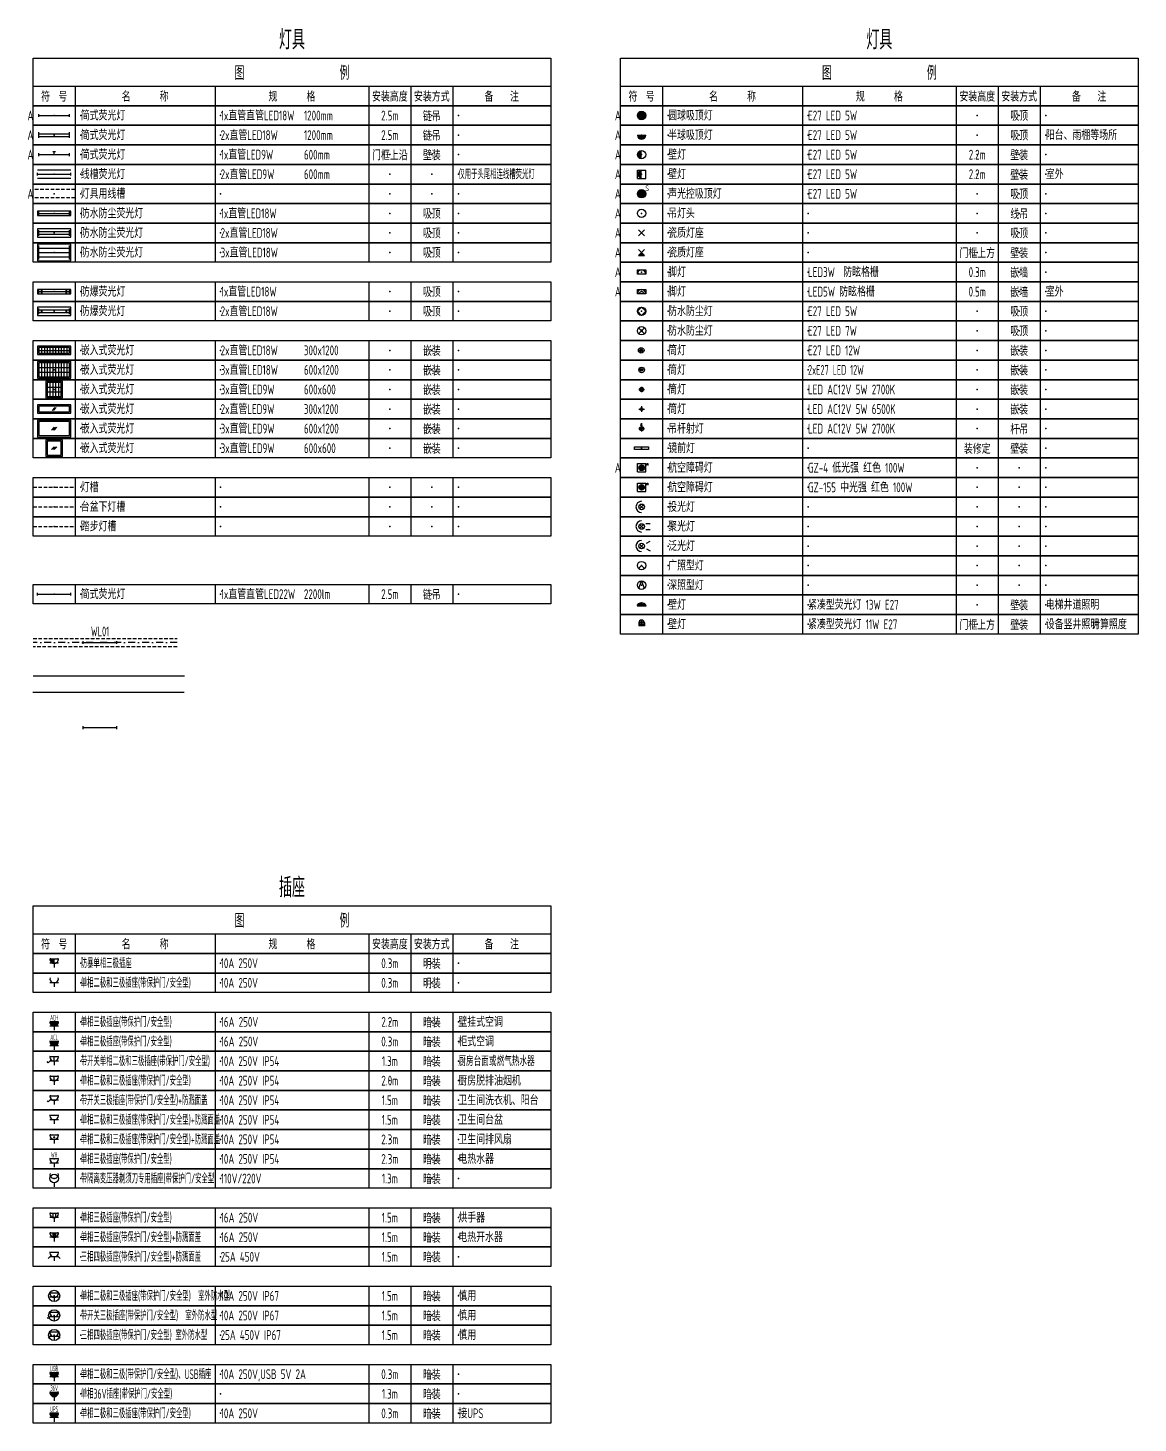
# Model space of a CAD drawing. Header units: millimetres. Extents: x -1040173 to 349982, y -145921 to 298175.
# Drawn here: x -524307 to -484618, y -42110 to 7798 of the extents above; entities that cross this region are included whole.
import ezdxf
from ezdxf.enums import TextEntityAlignment as Align

# ---------------------------------------------------------------- set-up
doc = ezdxf.new("R2010")
doc.units = ezdxf.units.MM
doc.header["$LTSCALE"] = 500
doc.header["$MEASUREMENT"] = 0
doc.linetypes.add('DASHDOT', pattern=[1, 0.5, -0.25, 0, -0.25])
doc.linetypes.add('HIDDEN', pattern=[0.375, 0.25, -0.125])
doc.layers.get('0').update_dxf_attribs({"color": 255, "linetype": 'CONTINUOUS'})
for name, color, linetype, plot in [('E-LANE-CENTER', 2, 'CONTINUOUS', False), ('E-LITE-CENTER', 5, 'DASHDOT', False), ('E-LITE-CENTER-JOIN', 1, 'CONTINUOUS', False)]:
    doc.layers.add(name, color=color, linetype=linetype, plot=plot)
for name, color, linetype in [('E-LITE-LITE', 3, 'CONTINUOUS'), ('E-LITE-LITE2', 3, 'HIDDEN'), ('E-POWR-DEVC', 3, 'CONTINUOUS'), ('E-UNIV-DIAG', 2, 'CONTINUOUS'), ('E-UNIV-EL', 140, 'CONTINUOUS'), ('E-UNIV-EL2', 40, 'HIDDEN'), ('E-UNIV-NOTE', 6, 'CONTINUOUS')]:
    doc.layers.add(name, color=color, linetype=linetype)
doc.styles.add('TH-STYLE3', font='tssdeng.shx', dxfattribs={"width": 0.7, "bigfont": 'tssdchn.shx'})

# ---------------------------------------------------------------- blocks, each defined once
blk = doc.blocks.new('E-BKTS2')
for p, q in [((0, 0), (185, 0)), ((0, -7), (0, 0)), ((185, 0), (185, -7)), ((185, -7), (0, -7))]:
    blk.add_line(p, q)
at = {"linetype": 'Continuous'}
for p, q in [((15, 0), (15, -7)), ((65, 0), (65, -7)), ((120, 0), (120, -7)), ((135, 0), (135, -7)), ((150, 0), (150, -7))]:
    blk.add_line(p, q, dxfattribs=at)
for p in [(7.5, -3.5), (17, -3.5), (67, -3.5), (127.5, -3.5), (142.5, -3.5), (152, -3.5)]:
    blk.add_point(p, dxfattribs=at)
blk = doc.blocks.new('E-BL308')
blk.add_lwpolyline([(-1.5, 0.75), (1.5, 0.75), (1.5, -0.75), (-1.5, -0.75)], close=True)
at = {"layer": 'E-UNIV-EL'}
blk.add_arc((0, -0.75), 1.5, 0, 180, dxfattribs=at)
blk = doc.blocks.new('E-BL301')
blk.add_circle((0, 0), 1.5)
blk = doc.blocks.new('E-BL309')
for p, q in [((-1.06, -1.06), (1.06, 1.06)), ((1.06, -1.06), (-1.06, 1.06))]:
    blk.add_line(p, q)
blk = doc.blocks.new('E-BL023')
for p, q in [((-5.5, -2.5), (-5.5, 2.5)), ((-5.5, 1.5), (5.5, 1.5)), ((-5.5, 0), (5.5, 0)), ((5.5, -2.5), (5.5, 2.5)), ((-5.5, -1.5), (5.5, -1.5))]:
    blk.add_line(p, q)
blk.add_lwpolyline([(6, -3), (6, 3), (-6, 3), (-6, -3)], close=True)
blk = doc.blocks.new('E-BL002')
for p, q in [((-5.5, -1), (-5.5, 1)), ((-5.5, 0.5), (5.5, 0.5)), ((5.5, -1), (5.5, 1)), ((-5.5, -0.5), (5.5, -0.5))]:
    blk.add_line(p, q)
blk = doc.blocks.new('E-BL001')
for p, q in [((-5.5, -0.5), (-5.5, 0.5)), ((-5.5, 0), (5.5, 0)), ((5.5, -0.5), (5.5, 0.5))]:
    blk.add_line(p, q)
blk = doc.blocks.new('E-BL306')
at = {"const_width": 1.5}
blk.add_lwpolyline([(0, 0.75, 1), (0, -0.75, 1)], format="xyb", dxfattribs=at)
blk.add_circle((0, 0), 1.5)
blk = doc.blocks.new('E-BL016')
for p, q in [((-5.5, -1), (-5.5, 1)), ((-5.5, 0.5), (5.5, 0.5)), ((-4.5, -0.5), (-4.5, 0.5)), ((-4.25, -0.5), (-4.25, 0.5)), ((4.25, -0.5), (4.25, 0.5)), ((4.5, -0.5), (4.5, 0.5)), ((5.5, -1), (5.5, 1)), ((-5.5, -0.5), (5.5, -0.5))]:
    blk.add_line(p, q)
blk.add_lwpolyline([(6, -1.5), (6, 1.5), (-6, 1.5), (-6, -1.5)], close=True)
blk = doc.blocks.new('E-BL302-2')
blk.add_line((-1.5, 0), (1.5, 0))
at = {"const_width": 1.5}
blk.add_lwpolyline([(-0.75, 0, 1), (0.75, 0, 1)], format="xyb", dxfattribs=at)
blk.add_arc((0, 0), 1.5, 180, 0)
blk = doc.blocks.new('E-BL302-3')
at = {"const_width": 1.5}
blk.add_lwpolyline([(-0.75, 0, 1), (0.75, 0, 1)], format="xyb", close=True, dxfattribs=at)
blk.add_circle((0, 0), 1.5)
at = {"layer": 'E-UNIV-EL', "style": 'TH-STYLE3', "width": 0.7}
blk.add_attdef('T', text='', height=2, dxfattribs=at).set_placement((2, 2), align=Align.MIDDLE)
blk = doc.blocks.new('E-BL063')
blk.add_lwpolyline([(3, -3), (3, 3), (-3, 3), (-3, -3)], close=True)
at = {"layer": 'E-UNIV-EL'}
for p, q in [((0, 0.5), (-1, -0.5)), ((0.5, 0.5), (-0.5, -0.5)), ((1, 0.5), (0, -0.5))]:
    blk.add_line(p, q, dxfattribs=at)
blk.add_lwpolyline([(2.5, -2.5), (2.5, 2.5), (-2.5, 2.5), (-2.5, -2.5)], close=True, dxfattribs=at)
blk = doc.blocks.new('E-BL053')
blk.add_lwpolyline([(6, 3), (-6, 3), (-6, -3), (6, -3)], close=True)
at = {"layer": 'E-UNIV-EL'}
for p, q in [((0, 0.5), (-1, -0.5)), ((0.5, 0.5), (-0.5, -0.5)), ((1, 0.5), (0, -0.5))]:
    blk.add_line(p, q, dxfattribs=at)
blk.add_lwpolyline([(5.5, 2.5), (-5.5, 2.5), (-5.5, -2.5), (5.5, -2.5)], close=True, dxfattribs=at)
blk = doc.blocks.new('E-BL042')
for p, q in [((-0.25, 1.5), (3.59, 1.5)), ((0, 1.5), (2.53, 1.5)), ((0, 1.5), (2.73, 1.5))]:
    blk.add_line(p, q)
blk.add_lwpolyline([(6, -1.5), (6, 1.5), (-6, 1.5), (-6, -1.5)], close=True)
at = {"layer": 'E-UNIV-EL'}
for p, q in [((0.25, 0.5), (-0.75, -0.5)), ((0.75, 0.5), (-0.25, -0.5))]:
    blk.add_line(p, q, dxfattribs=at)
blk.add_lwpolyline([(-5.5, -1), (5.5, -1), (5.5, 1), (-5.5, 1)], close=True, dxfattribs=at)
blk = doc.blocks.new('E-BL066')
blk.add_lwpolyline([(3, -3), (3, 3), (-3, 3), (-3, -3)], close=True)
at = {"layer": 'E-UNIV-EL'}
for p, q in [((-2.5, 0.83), (2.5, 0.83)), ((-1.5, 2.5), (-1.5, -2.5)), ((-0.5, 2.5), (-0.5, -2.5)), ((0.5, 2.5), (0.5, -2.5)), ((1.5, 2.5), (1.5, -2.5)), ((-2.5, -0.83), (2.5, -0.83))]:
    blk.add_line(p, q, dxfattribs=at)
blk.add_lwpolyline([(2.5, -2.5), (2.5, 2.5), (-2.5, 2.5), (-2.5, -2.5)], close=True, dxfattribs=at)
blk = doc.blocks.new('E-BL056')
blk.add_lwpolyline([(6, 3), (-6, 3), (-6, -3), (6, -3)], close=True)
at = {"layer": 'E-UNIV-EL'}
for p, q in [((-5.5, 0.83), (5.5, 0.83)), ((-4.5, 2.5), (-4.5, -2.5)), ((-3.5, 2.5), (-3.5, -2.5)), ((-2.5, 2.5), (-2.5, -2.5)), ((-1.5, 2.5), (-1.5, -2.5)), ((-0.5, 2.5), (-0.5, -2.5)), ((0.5, 2.5), (0.5, -2.5)), ((1.5, 2.5), (1.5, -2.5)), ((2.5, 2.5), (2.5, -2.5)), ((3.5, 2.5), (3.5, -2.5)), ((4.5, 2.5), (4.5, -2.5)), ((-5.5, -0.83), (5.5, -0.83))]:
    blk.add_line(p, q, dxfattribs=at)
blk.add_lwpolyline([(5.5, 2.5), (-5.5, 2.5), (-5.5, -2.5), (5.5, -2.5)], close=True, dxfattribs=at)
blk = doc.blocks.new('E-BL045')
for p, q in [((-0.25, 1.5), (3.59, 1.5)), ((0, 1.5), (2.73, 1.5)), ((0, 1.5), (2.53, 1.5))]:
    blk.add_line(p, q)
blk.add_lwpolyline([(6, -1.5), (6, 1.5), (-6, 1.5), (-6, -1.5)], close=True)
at = {"layer": 'E-UNIV-EL'}
for p, q in [((-5.5, 0), (5.5, 0)), ((-4.5, 1), (-4.5, -1)), ((-3.5, 1), (-3.5, -1)), ((-2.5, 1), (-2.5, -1)), ((-1.5, 1), (-1.5, -1)), ((-0.5, 1), (-0.5, -1)), ((0.5, 1), (0.5, -1)), ((1.5, 1), (1.5, -1)), ((2.5, 1), (2.5, -1)), ((3.5, 1), (3.5, -1)), ((4.5, 1), (4.5, -1))]:
    blk.add_line(p, q, dxfattribs=at)
blk.add_lwpolyline([(5.5, -1), (5.5, 1), (-5.5, 1), (-5.5, -1)], close=True, dxfattribs=at)
blk = doc.blocks.new('E-BL005')
for p, q in [((-5.5, -0.5), (-5.5, 0.5)), ((-5.5, 0), (5.5, 0)), ((0.5, 1), (-0.5, 1)), ((0, 0), (0, 1)), ((5.5, -0.5), (5.5, 0.5))]:
    blk.add_line(p, q)
blk = doc.blocks.new('E-BL071')
for p, q in [((-6, -0.5), (-6, 0.5)), ((-6, 0), (6, 0)), ((6, -0.5), (6, 0.5))]:
    blk.add_line(p, q)
at = {"layer": 'E-UNIV-EL2'}
for p, q in [((6, 1.5), (-6, 1.5)), ((6, -1.5), (-6, -1.5))]:
    blk.add_line(p, q, dxfattribs=at)
blk = doc.blocks.new('E-BL302')
at = {"const_width": 1.5}
blk.add_lwpolyline([(-0.75, 0, 1), (0.75, 0, 1)], format="xyb", close=True, dxfattribs=at)
blk.add_circle((0, 0), 1.5)
blk = doc.blocks.new('E-BL015')
for p, q in [((-5.5, -0.5), (-5.5, 0.5)), ((-5.5, 0), (5.5, 0)), ((-4.5, -0.5), (-4.5, 0.5)), ((-4.25, -0.5), (-4.25, 0.5)), ((4.25, -0.5), (4.25, 0.5)), ((4.5, -0.5), (4.5, 0.5)), ((5.5, -0.5), (5.5, 0.5))]:
    blk.add_line(p, q)
blk.add_lwpolyline([(6, -0.75), (6, 0.75), (-6, 0.75), (-6, -0.75)], close=True)
blk = doc.blocks.new('E-BL011')
for p, q in [((-5.5, -0.5), (-5.5, 0.5)), ((-5.5, 0), (5.5, 0)), ((5.5, -0.5), (5.5, 0.5))]:
    blk.add_line(p, q)
blk.add_lwpolyline([(6, -0.75), (6, 0.75), (-6, 0.75), (-6, -0.75)], close=True)
blk = doc.blocks.new('E-BL311')
for p, q in [((-1.06, -1.06), (1.06, 1.06)), ((1.06, -1.06), (-1.06, 1.06))]:
    blk.add_line(p, q)
at = {"const_width": 0.5}
blk.add_lwpolyline([(-0.25, 0, 1), (0.25, 0, 1)], format="xyb", close=True, dxfattribs=at)
blk.add_circle((0, 0), 1.5)
blk = doc.blocks.new('E-BL012')
for p, q in [((-5.5, -1), (-5.5, 1)), ((-5.5, 0.5), (5.5, 0.5)), ((5.5, -1), (5.5, 1)), ((-5.5, -0.5), (5.5, -0.5))]:
    blk.add_line(p, q)
blk.add_lwpolyline([(6, -1.5), (6, 1.5), (-6, 1.5), (-6, -1.5)], close=True)
blk = doc.blocks.new('E-BKTS1')
blk.add_line((0, -10), (185, -10))
at = {"linetype": 'Continuous'}
for p, q in [((15, -10), (15, -17)), ((65, -10), (65, -17)), ((120, -10), (120, -17)), ((135, -10), (135, -17)), ((150, -10), (150, -17))]:
    blk.add_line(p, q, dxfattribs=at)
blk.add_lwpolyline([(0, 0), (185, 0), (185, -17), (0, -17)], close=True)
at = {"layer": 'E-UNIV-NOTE', "style": 'TH-STYLE3', "width": 0.7}
for s, height, p in [('图                例', 5, (92.5, -5)), ('安装高度', 3.5, (127.5, -13.5)), ('安装方式', 3.5, (142.5, -13.5))]:
    blk.add_text(s, height=height, dxfattribs=at).set_placement(p, align=Align.MIDDLE)
at = {"layer": 'E-UNIV-NOTE', "linetype": 'Continuous', "style": 'TH-STYLE3', "width": 0.7}
for s, p in [('符  号', (7.5, -13.5)), ('名       称', (40, -13.5)), ('规       格', (92.5, -13.5)), ('备    注', (167.5, -13.5))]:
    blk.add_text(s, height=3.5, dxfattribs=at).set_placement(p, align=Align.MIDDLE)
blk = doc.blocks.new('E-BL203-1')
for p, q in [((-0.26, 1.03), (0, 2)), ((0, 2), (0, -1)), ((0.26, 1.03), (0, 2)), ((-1, 0), (1, 0))]:
    blk.add_line(p, q)
blk.add_circle((0, 0), 0.75)
at = {"layer": 'E-UNIV-EL'}
blk.add_circle((0, 0), 0.5, dxfattribs=at)
blk = doc.blocks.new('E-BL202')
blk.add_circle((0, 0), 1)
at = {"layer": 'E-UNIV-EL'}
blk.add_circle((0, 0), 0.5, dxfattribs=at)
blk = doc.blocks.new('E-BL204')
for p, q in [((-1, 0), (1, 0)), ((0, 1), (0, -1))]:
    blk.add_line(p, q)
blk.add_circle((0, 0), 0.5)
blk = doc.blocks.new('E-BL203')
for p, q in [((-1, 0), (1, 0)), ((0, 1), (0, -1))]:
    blk.add_line(p, q)
blk.add_circle((0, 0), 0.75)
at = {"layer": 'E-UNIV-EL'}
blk.add_circle((0, 0), 0.5, dxfattribs=at)
blk = doc.blocks.new('E-BL305')
blk.add_circle((0, 0), 1.5)
at = {"layer": 'E-UNIV-EL'}
blk.add_lwpolyline([(-1.5, 0), (0, -1.5), (1.5, 0), (0, 1.5)], close=True, dxfattribs=at)
blk = doc.blocks.new('E-BL201')
at = {"const_width": 0.5}
blk.add_lwpolyline([(-0.25, 0, 1), (0.25, 0, 1)], format="xyb", close=True, dxfattribs=at)
for radius in [1, 0.5]:
    blk.add_circle((0, 0), radius)
blk = doc.blocks.new('E-BL309-2')
for p, q in [((1.06, -1.06), (-1.06, 1.06)), ((-1.06, -1.06), (1.06, 1.06)), ((-1.06, -1.06), (1.06, -1.06))]:
    blk.add_line(p, q)
blk.add_solid([(-1.06, -1.06), (0, 0), (1.06, -1.06)])
blk = doc.blocks.new('E-BL306-1')
for p, q in [((0, 1.5), (3, 1.5)), ((0, -1.5), (0, 1.5)), ((3, -1.5), (3, 1.5)), ((0, -1.5), (3, -1.5))]:
    blk.add_line(p, q)
at = {"const_width": 1.5}
blk.add_lwpolyline([(1.5, 0.75, 1), (1.5, -0.75, 1)], format="xyb", dxfattribs=at)
blk = doc.blocks.new('E-BL315')
for p, q in [((-0.71, -0.71), (0.71, 0.71)), ((0.71, -0.71), (-0.71, 0.71))]:
    blk.add_line(p, q)
blk.add_circle((0, 0), 1)
blk.add_arc((0, 0), 2, 90, 270)
blk = doc.blocks.new('E-BL315-1')
for p, q in [((-0.71, -0.71), (0.71, 0.71)), ((0.71, -0.71), (-0.71, 0.71))]:
    blk.add_line(p, q)
blk.add_circle((0, 0), 1)
blk.add_arc((0, 0), 2, 90, 270)
at = {"layer": 'E-UNIV-EL'}
for p, q in [((1.56, 1.06), (3.06, 1.06)), ((1.56, -1.06), (3.06, -1.06))]:
    blk.add_line(p, q, dxfattribs=at)
for points in [[(3.06, 1.06, 0, 0.5, 0), (2.31, 1.06, 0.5, 0.5, 0)], [(3.06, -1.06, 0, 0.5, 0), (2.31, -1.06, 0.5, 0.5, 0)]]:
    blk.add_lwpolyline(points, format="xyseb", dxfattribs=at)
blk = doc.blocks.new('E-BL315-2')
for p, q in [((-0.71, -0.71), (0.71, 0.71)), ((0.71, -0.71), (-0.71, 0.71))]:
    blk.add_line(p, q)
blk.add_circle((0, 0), 1)
blk.add_arc((0, 0), 2, 90, 270)
at = {"layer": 'E-UNIV-EL'}
for p, q in [((1.73, 1), (3.03, 1.75)), ((1.73, -1), (3.03, -1.75))]:
    blk.add_line(p, q, dxfattribs=at)
for points in [[(3.03, 1.75, 0, 0.5, 0), (2.38, 1.38, 0.5, 0.5, 0)], [(3.03, -1.75, 0, 0.5, 0), (2.38, -1.37, 0.5, 0.5, 0)]]:
    blk.add_lwpolyline(points, format="xyseb", dxfattribs=at)
blk = doc.blocks.new('E-BL307')
blk.add_lwpolyline([(-2.5, 0.5), (2.5, 0.5), (2.5, -0.5), (-2.5, -0.5)], close=True)
at = {"const_width": 0.5}
blk.add_lwpolyline([(0, 0.5), (0, -0.5)], dxfattribs=at)
blk = doc.blocks.new('E-BL308-1')
blk.add_lwpolyline([(-1.5, 0.75), (1.5, 0.75), (1.5, -0.75), (-1.5, -0.75)], close=True)
at = {"layer": 'E-UNIV-EL'}
for radius in [1.5, 0.75]:
    blk.add_arc((0, -0.75), radius, 0, 180, dxfattribs=at)
blk = doc.blocks.new('E-BL316')
for p, q in [((-1.5, 1.5), (1.5, 1.5)), ((-1.5, -1.5), (-1.5, 1.5)), ((1.5, -1.5), (1.5, 1.5)), ((-1.5, -1.5), (1.5, -1.5))]:
    blk.add_line(p, q)
at = {"const_width": 1}
blk.add_lwpolyline([(-0.5, 0, 1), (0.5, 0, 1)], format="xyb", close=True, dxfattribs=at)
blk.add_circle((0, 0), 1)
at = {"layer": 'E-UNIV-EL'}
blk.add_lwpolyline([(1.75, 1), (2, 1), (2, 1.5), (2.25, 1.5), (2.25, 1), (2.5, 1)], dxfattribs=at)
blk = doc.blocks.new('E-BL313')
blk.add_lwpolyline([(-0.96, -1.15), (0, 1.5), (0.96, -1.15)])
blk.add_circle((0, 0), 1.5)
blk = doc.blocks.new('E-BL312')
blk.add_lwpolyline([(1.06, -1.06), (0, 0), (-1.06, -1.06)])
blk.add_circle((0, 0), 1.5)
blk = doc.blocks.new('E-BL317-1')
for p, q in [((-1.5, 0.25), (-1.5, 0)), ((-1.5, 0.25), (1.51, 0.25)), ((1.5, 0), (-1.5, 0)), ((1.5, 0.25), (1.5, 0))]:
    blk.add_line(p, q)
at = {"extrusion": (0, 0, -1)}
blk.add_ellipse((0, 0.25), major_axis=(-1.5, 0), ratio=0.667979, start_param=0, end_param=3.141593, dxfattribs=at)
at = {"layer": 'E-UNIV-EL'}
for p, q in [((-1.29, 0.75), (1.3, 0.75)), ((-0.75, 0.25), (-0.75, 1.12)), ((0, 0.25), (0, 1.25)), ((0.75, 0.25), (0.75, 1.12))]:
    blk.add_line(p, q, dxfattribs=at)
blk = doc.blocks.new('E-BL317-2')
for p, q in [((-1, 1), (-1, 0)), ((-1, 0.5), (1, 0.5)), ((1, 0), (-1, 0)), ((1, 1), (1, 0))]:
    blk.add_line(p, q)
blk.add_arc((0, 1), 1, 0, 180)
at = {"layer": 'E-UNIV-EL'}
for p, q in [((-0.97, 1.25), (0.97, 1.25)), ((-0.6, 0.5), (-0.6, 1.8)), ((0, 0.5), (0, 2)), ((0.6, 0.5), (0.6, 1.8))]:
    blk.add_line(p, q, dxfattribs=at)
blk = doc.blocks.new('E-BS701')
for p, q in [((1.5, 3), (-1.5, 3)), ((0, 1.5), (0, 0))]:
    blk.add_line(p, q)
at = {"const_width": 1.5}
blk.add_lwpolyline([(-0.75, 3, 1), (0.75, 3, 1)], format="xyb", dxfattribs=at)
blk.add_arc((0, 3), 1.5, 168.463, 11.537)
at = {"layer": 'E-UNIV-EL', "style": 'TH-STYLE3', "width": 0.5}
blk.add_attdef('SOCKET', text='', height=2, dxfattribs=at).set_placement((0, 4.5), align=Align.MIDDLE)
blk = doc.blocks.new('E-BS209')
blk.add_line((0, 1.5), (0, 0))
blk.add_circle((0, 3), 1.5)
blk.add_arc((0, 4.5), 1.5, 168.463, 11.537)
blk = doc.blocks.new('E-BS302')
for p, q in [((-1.06, 1.94), (-2.12, 0.88)), ((1.5, 3), (-1.5, 3)), ((1.5, 1.5), (-1.5, 1.5)), ((0, 1.5), (0, 0)), ((1.06, 1.94), (2.12, 0.88))]:
    blk.add_line(p, q)
blk.add_arc((0, 3), 1.5, 168.463, 11.537)
blk = doc.blocks.new('E-BS802')
for p, q in [((1.5, 3), (-1.5, 3)), ((1.5, 1.5), (-1.5, 1.5)), ((0, 1.5), (0, 0))]:
    blk.add_line(p, q)
at = {"const_width": 1.5}
blk.add_lwpolyline([(-0.75, 3, 1), (0.75, 3, 1)], format="xyb", dxfattribs=at)
blk.add_arc((0, 3), 1.5, 168.463, 11.537)
at = {"layer": 'E-UNIV-EL', "style": 'TH-STYLE3', "width": 0.5}
blk.add_attdef('SOCKET', text='', height=2, dxfattribs=at).set_placement((0, 4.5), align=Align.MIDDLE)
blk = doc.blocks.new('E-BS200')
for p, q in [((1.5, 0), (-1.5, 0)), ((0, 0), (0, -1.5))]:
    blk.add_line(p, q)
blk.add_arc((0, 1.5), 1.5, 168.463, 11.537)
blk = doc.blocks.new('E-BS203')
for p, q in [((1.5, 1.5), (-1.5, 1.5)), ((1.5, 0), (-1.5, 0)), ((0, 0), (0, 1.5)), ((0, 0), (0, -1.5))]:
    blk.add_line(p, q)
at = {"const_width": 1.5}
blk.add_lwpolyline([(-0.75, 1.5, 0.414214), (0, 0.75, 1)], format="xyb", dxfattribs=at)
blk.add_arc((0, 1.5), 1.5, 168.463, 11.537)
blk = doc.blocks.new('E-BS201-2')
for p, q in [((1.5, 1.5), (-1.5, 1.5)), ((1.5, 0), (-1.5, 0)), ((0, 0), (0, -1.5))]:
    blk.add_line(p, q)
at = {"const_width": 1.5}
blk.add_lwpolyline([(-0.75, 1.5, 1), (0.75, 1.5, 1)], format="xyb", dxfattribs=at)
blk.add_arc((0, 1.5), 1.5, 168.463, 11.537)
at = {"layer": 'E-UNIV-EL', "style": 'TH-STYLE3', "width": 0.5}
blk.add_attdef('SOCKET', text='', height=2, dxfattribs=at).set_placement((0, 3), align=Align.MIDDLE)
blk = doc.blocks.new('E-BS201-1')
for p, q in [((1.5, 1.5), (-1.5, 1.5)), ((1.5, 0), (-1.5, 0)), ((0, 0), (0, -1.5))]:
    blk.add_line(p, q)
at = {"const_width": 1.5}
blk.add_lwpolyline([(-0.75, 1.5, 1), (0.75, 1.5, 1)], format="xyb", dxfattribs=at)
blk.add_arc((0, 1.5), 1.5, 168.463, 11.537)
at = {"layer": 'E-UNIV-EL', "style": 'TH-STYLE3', "width": 0.5}
blk.add_attdef('SOCKET', text='', height=2, dxfattribs=at).set_placement((0, 3), align=Align.MIDDLE)
blk = doc.blocks.new('E-BS204')
for p, q in [((1.5, 1.5), (-1.5, 1.5)), ((1.5, 0), (-1.5, 0)), ((0, 0), (0, 1.5)), ((0, 0), (0, -1.5))]:
    blk.add_line(p, q)
blk.add_arc((0, 1.5), 1.5, 168.463, 11.537)
blk = doc.blocks.new('E-BS204-S')
for p, q in [((-1.06, 0.44), (-2.12, -0.62)), ((1.5, 1.5), (-1.5, 1.5)), ((1.5, 0), (-1.5, 0)), ((0, 0), (0, 1.5)), ((0, 0), (0, -1.5)), ((-2.12, -0.62), (-2.55, -0.2))]:
    blk.add_line(p, q)
blk.add_arc((0, 1.5), 1.5, 168.463, 11.537)
blk = doc.blocks.new('E-BS202-1')
for p, q in [((1.5, 1.5), (-1.5, 1.5)), ((1.5, 0), (-1.5, 0)), ((0, 0), (0, -1.5))]:
    blk.add_line(p, q)
at = {"const_width": 0.375}
blk.add_lwpolyline([(-0.1875, 0.75, 1), (0.1875, 0.75, 1)], format="xyb", close=True, dxfattribs=at)
blk.add_arc((0, 1.5), 1.5, 168.463041, 11.536959)
blk = doc.blocks.new('E-BS202')
for p, q in [((1.5, 3), (-1.5, 3)), ((1.5, 1.5), (-1.5, 1.5)), ((0, 1.5), (0, 0))]:
    blk.add_line(p, q)
blk.add_arc((0, 3), 1.5, 168.463, 11.537)
blk = doc.blocks.new('E-BS202-3')
for p, q in [((1.5, 1.5), (-1.5, 1.5)), ((1.5, 0), (-1.5, 0)), ((0, 0), (0, -1.5))]:
    blk.add_line(p, q)
blk.add_arc((0, 1.5), 1.5, 168.463, 11.537)
at = {"layer": 'E-UNIV-EL', "style": 'TH-STYLE3', "width": 0.5}
blk.add_attdef('SOCKET', text='', height=2, dxfattribs=at).set_placement((0, 3), align=Align.MIDDLE)
blk = doc.blocks.new('E-BS312')
for p, q in [((1.5, 1.02), (-1.5, 1.02)), ((-1.06, -0.04), (-2.12, -1.1)), ((1.5, -0.48), (-1.5, -0.48)), ((0, -0.48), (0, -1.98)), ((1.06, -0.04), (2.12, -1.1))]:
    blk.add_line(p, q)
blk.add_circle((0, 0), 2)
blk.add_arc((0, 1.02), 1.5, 168.463, 11.537)
blk = doc.blocks.new('E-BS212')
for p, q in [((1.5, 1.02), (-1.5, 1.02)), ((1.5, -0.48), (-1.5, -0.48)), ((0, -0.48), (0, -1.98))]:
    blk.add_line(p, q)
blk.add_circle((0, 0), 2)
blk.add_arc((0, 1.02), 1.5, 168.463, 11.537)
blk = doc.blocks.new('E-BS212-S')
for p, q in [((1.5, 1.02), (-1.5, 1.02)), ((-2.12, -1.1), (-2.55, -0.67)), ((-1.06, -0.04), (-2.12, -1.1)), ((1.5, -0.48), (-1.5, -0.48)), ((0, -0.48), (0, -1.98))]:
    blk.add_line(p, q)
blk.add_circle((0, 0), 2)
blk.add_arc((0, 1.02), 1.5, 168.463, 11.537)
blk = doc.blocks.new('E-BS205')
for p, q in [((-2.12, 0.88), (-2.55, 1.3)), ((-1.06, 1.94), (-2.12, 0.88)), ((1.5, 3), (-1.5, 3)), ((1.5, 1.5), (-1.5, 1.5)), ((0, 1.5), (0, 0))]:
    blk.add_line(p, q)
blk.add_arc((0, 3), 1.5, 168.463, 11.537)
blk = doc.blocks.new('E-BS206')
for p, q in [((1.5, 1.5), (-1.5, 1.5)), ((1.5, 0), (-1.5, 0)), ((-0.46, 1.5), (-0.46, 0.07)), ((0, 0), (0, -1.5)), ((0.46, 1.5), (0.46, 0.07))]:
    blk.add_line(p, q)
blk.add_arc((0, 1.5), 1.5, 168.463, 11.537)
blk = doc.blocks.new('E-BS207')
blk.add_hatch(color=256).paths.add_polyline_path([(-0.45, 0.06, 0.153536), (0.45, 0.06), (0.45, 1.49), (-0.45, 1.49)])
for p, q in [((1.5, 1.5), (-1.5, 1.5)), ((1.5, 0), (-1.5, 0)), ((-0.46, 1.5), (-0.46, 0.07)), ((0, 0), (0, -1.5)), ((0.46, 1.5), (0.46, 0.07))]:
    blk.add_line(p, q)
blk.add_arc((0, 1.5), 1.5, 168.463, 11.537)
blk = doc.blocks.new('E-BS201-4')
for p, q in [((1.5, 3), (-1.5, 3)), ((1.5, 1.5), (-1.5, 1.5)), ((0, 1.5), (0, 0))]:
    blk.add_line(p, q)
at = {"const_width": 1.5}
blk.add_lwpolyline([(-0.75, 3, 1), (0.75, 3, 1)], format="xyb", dxfattribs=at)
blk.add_arc((0, 3), 1.5, 168.463, 11.537)
at = {"layer": 'E-UNIV-EL', "style": 'TH-STYLE3', "width": 0.5}
blk.add_attdef('SOCKET', text='', height=2, dxfattribs=at).set_placement((0, 4.5), align=Align.MIDDLE)
blk = doc.blocks.new('E-BL001-1')
for p, q in [((-6, -0.5), (-6, 0.5)), ((-6, 0), (6, 0)), ((6, -0.5), (6, 0.5))]:
    blk.add_line(p, q)
blk = doc.blocks.new('E-BL001-2')
for p, q in [((-6, -0.5), (-6, 0.5)), ((-6, 0), (6, 0)), ((6, -0.5), (6, 0.5))]:
    blk.add_line(p, q)

msp = doc.modelspace()

# ---------------------------------------------------------------- linework, layer by layer
at = {"layer": 'E-LANE-CENTER'}
msp.add_lwpolyline([(-524118, -15383), (-518709, -15383)], dxfattribs=at)
at = {"layer": 'E-LITE-CENTER'}
msp.add_line((-518975, -14190), (-524118, -14190), dxfattribs=at)
at = {"layer": 'E-LITE-CENTER-JOIN'}
msp.add_lwpolyline([(-524130, -15961), (-518722, -15961)], dxfattribs=at)
at = {"layer": 'E-LITE-LITE2'}
for p, q in [((-524118, -8636), (-522618, -8636)), ((-524118, -9336), (-522618, -9336)), ((-524118, -10036), (-522618, -10036))]:
    msp.add_line(p, q, dxfattribs=at)
at = {"layer": 'E-UNIV-EL2'}
for p, q in [((-522618, 2014), (-524118, 2014)), ((-522618, 1714), (-524118, 1714)), ((-524118, -14040), (-518975, -14040)), ((-518975, -14340), (-524118, -14340))]:
    msp.add_line(p, q, dxfattribs=at)

# ---------------------------------------------------------------- block references
at = {"layer": 'E-LITE-LITE', "xscale": 100, "yscale": 100, "zscale": 100}
for name, p in [('E-BL001', (-523368, 4664)), ('E-BL302', (-502368, 4664)), ('E-BL002', (-523368, 3964)), ('E-BL302-2', (-502368, 3964)), ('E-BL005', (-523368, 3264)), ('E-BL306', (-502368, 3264)), ('E-BL071', (-523368, 2564)), ('E-BL306-1', (-502518, 2564)), ('E-BL011', (-523368, 1164)), ('E-BL301', (-502368, 1164)), ('E-BL012', (-523368, 464)), ('E-BL309', (-502368, 464)), ('E-BL023', (-523368, -236)), ('E-BL309-2', (-502368, -236)), ('E-BL308', (-502368, -936)), ('E-BL015', (-523368, -1636)), ('E-BL308-1', (-502368, -1636)), ('E-BL016', (-523368, -2336)), ('E-BL305', (-502368, -2336)), ('E-BL311', (-502368, -3036)), ('E-BL045', (-523368, -3736)), ('E-BL201', (-502381, -3736)), ('E-BL056', (-523368, -4436)), ('E-BL202', (-502368, -4436)), ('E-BL066', (-523368, -5136)), ('E-BL203', (-502368, -5136)), ('E-BL042', (-523368, -5836)), ('E-BL204', (-502368, -5836)), ('E-BL053', (-523368, -6536)), ('E-BL203-1', (-502368, -6536)), ('E-BL063', (-523368, -7236)), ('E-BL307', (-502368, -7236)), ('E-BL316', (-502368, -7936)), ('E-BL316', (-502368, -8636)), ('E-BL315', (-502368, -9336)), ('E-BL315-1', (-502368, -10036)), ('E-BL315-2', (-502368, -10736)), ('E-BL312', (-502368, -11436)), ('E-BL001-1', (-523368, -12457)), ('E-BL313', (-502368, -12136)), ('E-BL317-1', (-502368, -12886)), ('E-BL317-2', (-502368, -13586)), ('E-BL001-1', (-521727, -14190)), ('E-BL001-2', (-521727, -17232))]:
    msp.add_blockref(name, p, dxfattribs=at)
msp.add_blockref('E-BL302-3', (-502368, 1864), dxfattribs=at).add_auto_attribs({'T': 'S'})
at = {"layer": 'E-POWR-DEVC', "xscale": 100, "yscale": 100, "zscale": 100}
for name, p in [('E-BS203', (-523368, -25660)), ('E-BS200', (-523368, -26360)), ('E-BS204-S', (-523368, -29160)), ('E-BS204', (-523368, -29860)), ('E-BS205', (-523368, -30710)), ('E-BS202', (-523368, -31410)), ('E-BS202-1', (-523368, -31960)), ('E-BS209', (-523368, -33660)), ('E-BS206', (-523368, -34760)), ('E-BS207', (-523368, -35460)), ('E-BS302', (-523368, -36310)), ('E-BS212', (-523368, -37560)), ('E-BS212-S', (-523368, -38260)), ('E-BS312', (-523368, -38960))]:
    msp.add_blockref(name, p, dxfattribs=at)
for name, p, values in [('E-BS201-1', (-523368, -27910), {'SOCKET': 'ACH'}), ('E-BS201-2', (-523368, -28610), {'SOCKET': 'ACL'}), ('E-BS202-3', (-523368, -32810), {'SOCKET': 'WH'}), ('E-BS201-4', (-523368, -40610), {'SOCKET': 'USB'}), ('E-BS701', (-523368, -41310), {'SOCKET': '36V'}), ('E-BS802', (-523368, -42060), {'SOCKET': 'UPS'})]:
    msp.add_blockref(name, p, dxfattribs=at).add_auto_attribs(values)
at = {"layer": 'E-UNIV-DIAG', "xscale": 100, "yscale": 100, "zscale": 100}
for name, p in [('E-BKTS1', (-524118, 6714)), ('E-BKTS1', (-503118, 6714)), ('E-BKTS2', (-524118, 5014)), ('E-BKTS2', (-503118, 5014)), ('E-BKTS2', (-524118, 4314)), ('E-BKTS2', (-503118, 4314)), ('E-BKTS2', (-524118, 3614)), ('E-BKTS2', (-503118, 3614)), ('E-BKTS2', (-524118, 2914)), ('E-BKTS2', (-503118, 2914)), ('E-BKTS2', (-524118, 2214)), ('E-BKTS2', (-503118, 2214)), ('E-BKTS2', (-524118, 1514)), ('E-BKTS2', (-503118, 1514)), ('E-BKTS2', (-524118, 814)), ('E-BKTS2', (-503118, 814)), ('E-BKTS2', (-524118, 114)), ('E-BKTS2', (-503118, 114)), ('E-BKTS2', (-503118, -586)), ('E-BKTS2', (-524118, -1286)), ('E-BKTS2', (-503118, -1286)), ('E-BKTS2', (-524118, -1986)), ('E-BKTS2', (-503118, -1986)), ('E-BKTS2', (-503118, -2686)), ('E-BKTS2', (-524118, -3386)), ('E-BKTS2', (-503118, -3386)), ('E-BKTS2', (-524118, -4086)), ('E-BKTS2', (-503118, -4086)), ('E-BKTS2', (-524118, -4786)), ('E-BKTS2', (-503118, -4786)), ('E-BKTS2', (-524118, -5486)), ('E-BKTS2', (-503118, -5486)), ('E-BKTS2', (-524118, -6186)), ('E-BKTS2', (-503118, -6186)), ('E-BKTS2', (-524118, -6886)), ('E-BKTS2', (-503118, -6886)), ('E-BKTS2', (-503118, -7586)), ('E-BKTS2', (-524118, -8286)), ('E-BKTS2', (-503118, -8286)), ('E-BKTS2', (-524118, -8986)), ('E-BKTS2', (-503118, -8986)), ('E-BKTS2', (-524118, -9686)), ('E-BKTS2', (-503118, -9686)), ('E-BKTS2', (-503118, -10386)), ('E-BKTS2', (-503118, -11086)), ('E-BKTS2', (-503118, -11786)), ('E-BKTS2', (-524118, -12107)), ('E-BKTS2', (-503118, -12486)), ('E-BKTS2', (-503118, -13186)), ('E-BKTS1', (-524118, -23610)), ('E-BKTS2', (-524118, -25310)), ('E-BKTS2', (-524118, -26010)), ('E-BKTS2', (-524118, -27410)), ('E-BKTS2', (-524118, -28110)), ('E-BKTS2', (-524118, -28810)), ('E-BKTS2', (-524118, -29510)), ('E-BKTS2', (-524118, -30210)), ('E-BKTS2', (-524118, -30910)), ('E-BKTS2', (-524118, -31610)), ('E-BKTS2', (-524118, -32310)), ('E-BKTS2', (-524118, -33010)), ('E-BKTS2', (-524118, -34410)), ('E-BKTS2', (-524118, -35110)), ('E-BKTS2', (-524118, -35810)), ('E-BKTS2', (-524118, -37210)), ('E-BKTS2', (-524118, -37910)), ('E-BKTS2', (-524118, -38610)), ('E-BKTS2', (-524118, -40010)), ('E-BKTS2', (-524118, -40710)), ('E-BKTS2', (-524118, -41410))]:
    msp.add_blockref(name, p, dxfattribs=at)

# ---------------------------------------------------------------- texts
at = {"layer": 'E-UNIV-NOTE', "style": 'TH-STYLE3', "width": 0.7}
for s, height, p in [('灯具', 700, (-514868, 7414)), ('灯具', 700, (-493868, 7414)), ('A', 350, (-524218, 4664)), ('A', 350, (-503218, 4664)), ('A', 350, (-524218, 3964)), ('A', 350, (-503218, 3964)), ('A', 350, (-524218, 3264)), ('A', 350, (-503218, 3264)), ('A', 350, (-503218, 2564)), ('A', 350, (-524218, 1864)), ('A', 350, (-503218, 1864)), ('A', 350, (-503218, 1164)), ('A', 350, (-503218, 464)), ('A', 350, (-503218, -236)), ('A', 350, (-503218, -936)), ('A', 350, (-503218, -1636)), ('A', 350, (-503218, -7936)), ('插座', 700, (-514868, -22910)), ('0.3m', 350, (-511368, -25660)), ('明装', 350, (-509868, -25660)), ('0.3m', 350, (-511368, -26360)), ('明装', 350, (-509868, -26360)), ('2.2m', 350, (-511368, -27760)), ('暗装', 350, (-509868, -27760)), ('0.3m', 350, (-511368, -28460)), ('暗装', 350, (-509868, -28460)), ('1.3m', 350, (-511368, -29160)), ('暗装', 350, (-509868, -29160)), ('2.0m', 350, (-511368, -29860)), ('暗装', 350, (-509868, -29860)), ('1.5m', 350, (-511368, -30560)), ('暗装', 350, (-509868, -30560)), ('1.5m', 350, (-511368, -31260)), ('暗装', 350, (-509868, -31260)), ('2.3m', 350, (-511368, -31960)), ('暗装', 350, (-509868, -31960)), ('2.3m', 350, (-511368, -32660)), ('暗装', 350, (-509868, -32660)), ('1.3m', 350, (-511368, -33360)), ('暗装', 350, (-509868, -33360)), ('1.5m', 350, (-511368, -34760)), ('暗装', 350, (-509868, -34760)), ('1.5m', 350, (-511368, -35460)), ('暗装', 350, (-509868, -35460)), ('1.5m', 350, (-511368, -36160)), ('暗装', 350, (-509868, -36160)), ('1.5m', 350, (-511368, -37560)), ('暗装', 350, (-509868, -37560)), ('1.5m', 350, (-511368, -38260)), ('暗装', 350, (-509868, -38260)), ('1.5m', 350, (-511368, -38960)), ('暗装', 350, (-509868, -38960)), ('0.3m', 350, (-511368, -40360)), ('暗装', 350, (-509868, -40360)), ('1.3m', 350, (-511368, -41060)), ('暗装', 350, (-509868, -41060)), ('0.3m', 350, (-511368, -41760)), ('暗装', 350, (-509868, -41760))]:
    msp.add_text(s, height=height, dxfattribs=at).set_placement(p, align=Align.MIDDLE)
at = {"layer": 'E-UNIV-NOTE', "linetype": 'Continuous', "style": 'TH-STYLE3'}
for s, width, p in [('简式荧光灯', 0.7, (-522418, 4664)), ('1x直管直管LED18W', 0.7, (-517418, 4664)), ('1200mm', 0.7, (-514440, 4664)), ('圆球吸顶灯', 0.7, (-501418, 4664)), ('E27 LED 5W', 0.7, (-496418, 4664)), ('简式荧光灯', 0.7, (-522418, 3964)), ('2x直管LED18W', 0.7, (-517418, 3964)), ('1200mm', 0.7, (-514440, 3964)), ('半球吸顶灯', 0.7, (-501418, 3964)), ('E27 LED 5W', 0.7, (-496418, 3964)), ('阳台、雨棚等场所', 0.7, (-487918, 3964)), ('简式荧光灯', 0.7, (-522418, 3264)), ('1x直管LED9W', 0.7, (-517418, 3264)), ('600mm', 0.7, (-514440, 3264)), ('壁灯', 0.7, (-501418, 3264)), ('E27 LED 5W', 0.7, (-496418, 3264)), ('线槽荧光灯', 0.7, (-522418, 2564)), ('2x直管LED9W', 0.7, (-517418, 2564)), ('600mm', 0.7, (-514440, 2564)), ('仅用于头尾相连线槽荧光灯', 0.5, (-508918, 2564)), ('壁灯', 0.7, (-501418, 2564)), ('E27 LED 5W', 0.7, (-496418, 2564)), ('室外', 0.7, (-487918, 2564)), ('灯具用线槽', 0.7, (-522418, 1864)), ('声光控吸顶灯', 0.7, (-501418, 1864)), ('E27 LED 5W', 0.7, (-496418, 1864)), ('防水防尘荧光灯', 0.7, (-522418, 1164)), ('1x直管LED18W', 0.7, (-517418, 1164)), ('吊灯头', 0.7, (-501418, 1164)), ('防水防尘荧光灯', 0.7, (-522418, 464)), ('2x直管LED18W', 0.7, (-517418, 464)), ('瓷质灯座', 0.7, (-501418, 464)), ('防水防尘荧光灯', 0.7, (-522418, -236)), ('3x直管LED18W', 0.7, (-517418, -236)), ('瓷质灯座', 0.7, (-501418, -236)), ('脚灯', 0.7, (-501418, -936)), ('LED3W  防眩格栅', 0.7, (-496418, -936)), ('防爆荧光灯', 0.7, (-522418, -1636)), ('1x直管LED18W', 0.7, (-517418, -1636)), ('脚灯', 0.7, (-501418, -1636)), ('LED5W 防眩格栅', 0.7, (-496418, -1636)), ('室外', 0.7, (-487918, -1636)), ('防爆荧光灯', 0.7, (-522418, -2336)), ('2x直管LED18W', 0.7, (-517418, -2336)), ('防水防尘灯', 0.7, (-501418, -2336)), ('E27 LED 5W', 0.7, (-496418, -2336)), ('防水防尘灯', 0.7, (-501418, -3036)), ('E27 LED 7W', 0.7, (-496418, -3036)), ('嵌入式荧光灯', 0.7, (-522418, -3736)), ('2x直管LED18W', 0.7, (-517418, -3736)), ('300x1200', 0.7, (-514440, -3736)), ('筒灯', 0.7, (-501418, -3736)), ('E27 LED 12W', 0.7, (-496418, -3736)), ('嵌入式荧光灯', 0.7, (-522418, -4436)), ('3x直管LED18W', 0.7, (-517418, -4436)), ('600x1200', 0.7, (-514440, -4436)), ('筒灯', 0.7, (-501418, -4436)), ('2xE27 LED 12W', 0.6, (-496418, -4436)), ('嵌入式荧光灯', 0.7, (-522418, -5136)), ('3x直管LED9W', 0.7, (-517418, -5136)), ('600x600', 0.7, (-514440, -5136)), ('筒灯', 0.7, (-501418, -5136)), ('LED AC12V 5W 2700K', 0.7, (-496418, -5136)), ('嵌入式荧光灯', 0.7, (-522418, -5836)), ('2x直管LED9W', 0.7, (-517418, -5836)), ('300x1200', 0.7, (-514440, -5836)), ('筒灯', 0.7, (-501418, -5836)), ('LED AC12V 5W 6500K', 0.7, (-496418, -5836)), ('嵌入式荧光灯', 0.7, (-522418, -6536)), ('3x直管LED9W', 0.7, (-517418, -6536)), ('600x1200', 0.7, (-514440, -6536)), ('吊杆射灯', 0.7, (-501418, -6536)), ('LED AC12V 5W 2700K', 0.7, (-496418, -6536)), ('嵌入式荧光灯', 0.7, (-522418, -7236)), ('3x直管LED9W', 0.7, (-517418, -7236)), ('600x600', 0.7, (-514440, -7236)), ('镜前灯', 0.7, (-501418, -7236)), ('航空障碍灯', 0.7, (-501418, -7936)), ('GZ-4 低光强 红色 100W', 0.7, (-496418, -7936)), ('灯槽', 0.7, (-522418, -8636)), ('航空障碍灯', 0.7, (-501418, -8636)), ('GZ-155 中光强 红色 100W', 0.7, (-496418, -8636)), ('台盆下灯槽', 0.7, (-522418, -9336)), ('投光灯', 0.7, (-501418, -9336)), ('踏步灯槽', 0.7, (-522418, -10036)), ('聚光灯', 0.7, (-501418, -10036)), ('泛光灯', 0.7, (-501418, -10736)), ('广照型灯', 0.7, (-501418, -11436)), ('深照型灯', 0.7, (-501418, -12136)), ('简式荧光灯', 0.7, (-522418, -12457)), ('1x直管直管LED22W', 0.7, (-517418, -12457)), ('2200lm', 0.7, (-514440, -12457)), ('壁灯', 0.7, (-501418, -12836)), ('紧凑型荧光灯 13W E27', 0.7, (-496418, -12836)), ('电梯井道照明', 0.7, (-487918, -12836)), ('壁灯', 0.7, (-501418, -13536)), ('紧凑型荧光灯 11W E27', 0.7, (-496418, -13536)), ('设备竖井照明', 0.7, (-487918, -13536))]:
    msp.add_text(s, height=350, dxfattribs=dict(at, width=width)).set_placement(p, align=Align.MIDDLE_LEFT)
at = {"layer": 'E-UNIV-NOTE', "linetype": 'Continuous', "style": 'TH-STYLE3', "width": 0.7}
for s, p in [('2.5m', (-511368, 4664)), ('链吊', (-509868, 4664)), ('吸顶', (-488868, 4664)), ('2.5m', (-511368, 3964)), ('链吊', (-509868, 3964)), ('吸顶', (-488868, 3964)), ('门框上沿', (-511368, 3264)), ('壁装', (-509868, 3264)), ('2.2m', (-490368, 3264)), ('壁装', (-488868, 3264)), ('2.2m', (-490368, 2564)), ('壁装', (-488868, 2564)), ('吸顶', (-488868, 1864)), ('吸顶', (-509868, 1164)), ('线吊', (-488868, 1164)), ('吸顶', (-509868, 464)), ('吸顶', (-488868, 464)), ('吸顶', (-509868, -236)), ('门框上方', (-490368, -236)), ('壁装', (-488868, -236)), ('0.3m', (-490368, -936)), ('嵌墙', (-488868, -936)), ('吸顶', (-509868, -1636)), ('0.5m', (-490368, -1636)), ('嵌墙', (-488868, -1636)), ('嵌墙', (-488868, -1636)), ('吸顶', (-509868, -2336)), ('吸顶', (-488868, -2336)), ('吸顶', (-488868, -3036)), ('嵌装', (-509868, -3736)), ('嵌装', (-488868, -3736)), ('嵌装', (-509868, -4436)), ('嵌装', (-488868, -4436)), ('嵌装', (-509868, -5136)), ('嵌装', (-488868, -5136)), ('嵌装', (-509868, -5836)), ('嵌装', (-488868, -5836)), ('嵌装', (-509868, -6536)), ('杆吊', (-488868, -6536)), ('嵌装', (-509868, -7236)), ('装修定', (-490368, -7236)), ('壁装', (-488868, -7236)), ('2.5m', (-511368, -12457)), ('链吊', (-509868, -12457)), ('壁装', (-488868, -12836)), ('门框上方', (-490368, -13536)), ('壁装', (-488868, -13536))]:
    msp.add_text(s, height=350, dxfattribs=at).set_placement(p, align=Align.MIDDLE)
at = {"layer": 'E-UNIV-NOTE', "color": 1, "style": 'TH-STYLE3', "width": 0.7}
for s, p in [('计算照度', (-486297, -13536)), ('慎用', (-508918, -37560)), ('慎用', (-508918, -38260)), ('慎用', (-508918, -38960))]:
    msp.add_text(s, height=350, dxfattribs=at).set_placement(p, align=Align.MIDDLE_LEFT)
at = {"layer": 'E-UNIV-NOTE', "color": 6, "style": 'TH-STYLE3', "width": 0.65}
msp.add_text('WL01', height=350, rotation=360, dxfattribs=at).set_placement((-521727, -13790), align=Align.MIDDLE_CENTER)
at = {"layer": 'E-UNIV-NOTE', "style": 'TH-STYLE3'}
for s, width, p in [('防暴单相三极插座', 0.5, (-522418, -25660)), ('10A 250V', 0.7, (-517418, -25660)), ('单相二极和三极插座(带保护门/安全型)', 0.5, (-522418, -26360)), ('10A 250V', 0.7, (-517418, -26360)), ('单相三极插座(带保护门/安全型)', 0.5, (-522418, -27760)), ('16A 250V', 0.7, (-517418, -27760)), ('壁挂式空调', 0.7, (-508918, -27760)), ('单相三极插座(带保护门/安全型)', 0.5, (-522418, -28460)), ('16A 250V', 0.7, (-517418, -28460)), ('柜式空调', 0.7, (-508918, -28460)), ('带开关单相二极和三极插座(带保护门/安全型)', 0.5, (-522418, -29160)), ('厨房台面或燃气热水器', 0.6, (-508918, -29160)), ('10A 250V IP54', 0.7, (-517418, -29160)), ('单相二极和三极插座(带保护门/安全型)', 0.5, (-522418, -29860)), ('10A 250V IP54', 0.7, (-517418, -29860)), ('厨房脱排油烟机', 0.7, (-508918, -29860)), ('带开关三极插座(带保护门/安全型)+防溅面盖', 0.5, (-522418, -30560)), ('10A 250V IP54', 0.7, (-517418, -30560)), ('卫生间洗衣机、阳台', 0.7, (-508918, -30560)), ('单相二极和三极插座(带保护门/安全型)+防溅面盖', 0.5, (-522418, -31260)), ('10A 250V IP54', 0.7, (-517418, -31260)), ('卫生间台盆', 0.7, (-508918, -31260)), ('单相二极和三极插座(带保护门/安全型)+防溅面盖', 0.5, (-522418, -31960)), ('10A 250V IP54', 0.7, (-517418, -31960)), ('卫生间排风扇', 0.7, (-508918, -31960)), ('单相三极插座(带保护门/安全型)', 0.5, (-522418, -32660)), ('10A 250V IP54', 0.7, (-517418, -32660)), ('电热水器', 0.7, (-508918, -32660)), ('带隔离变压器剃须刀专用插座(带保护门/安全型)', 0.5, (-522418, -33360)), ('110V/220V', 0.7, (-517418, -33360)), ('单相三极插座(带保护门/安全型)', 0.5, (-522418, -34760)), ('16A 250V', 0.7, (-517418, -34760)), ('烘手器', 0.7, (-508918, -34760)), ('单相三极插座(带保护门/安全型)+防溅面盖', 0.5, (-522418, -35460)), ('16A 250V', 0.7, (-517418, -35460)), ('电热开水器', 0.7, (-508918, -35460)), ('三相四极插座(带保护门/安全型)+防溅面盖', 0.5, (-522418, -36160)), ('25A 450V', 0.7, (-517418, -36160)), ('单相二极和三极插座(带保护门/安全型)  室外防水型 ', 0.5, (-522418, -37560)), ('10A 250V IP67', 0.7, (-517418, -37560)), ('带开关三极插座(带保护门/安全型)  室外防水型', 0.5, (-522418, -38260)), ('10A 250V IP67', 0.7, (-517418, -38260)), ('三相四极插座(带保护门/安全型) 室外防水型', 0.5, (-522418, -38960)), ('25A 450V IP67', 0.7, (-517418, -38960)), ('单相二极和三极(带保护门/安全型)、USB插座', 0.5, (-522418, -40360)), ('10A 250V,USB 5V 2A', 0.7, (-517418, -40360)), ('单相36V插座(带保护门/安全型)', 0.5, (-522418, -41060)), ('单相二极和三极插座(带保护门/安全型)', 0.5, (-522418, -41760)), ('10A 250V', 0.7, (-517418, -41760)), ('接UPS', 0.7, (-508918, -41760))]:
    msp.add_text(s, height=350, dxfattribs=dict(at, width=width)).set_placement(p, align=Align.MIDDLE_LEFT)

doc.saveas('drawing.dxf')
